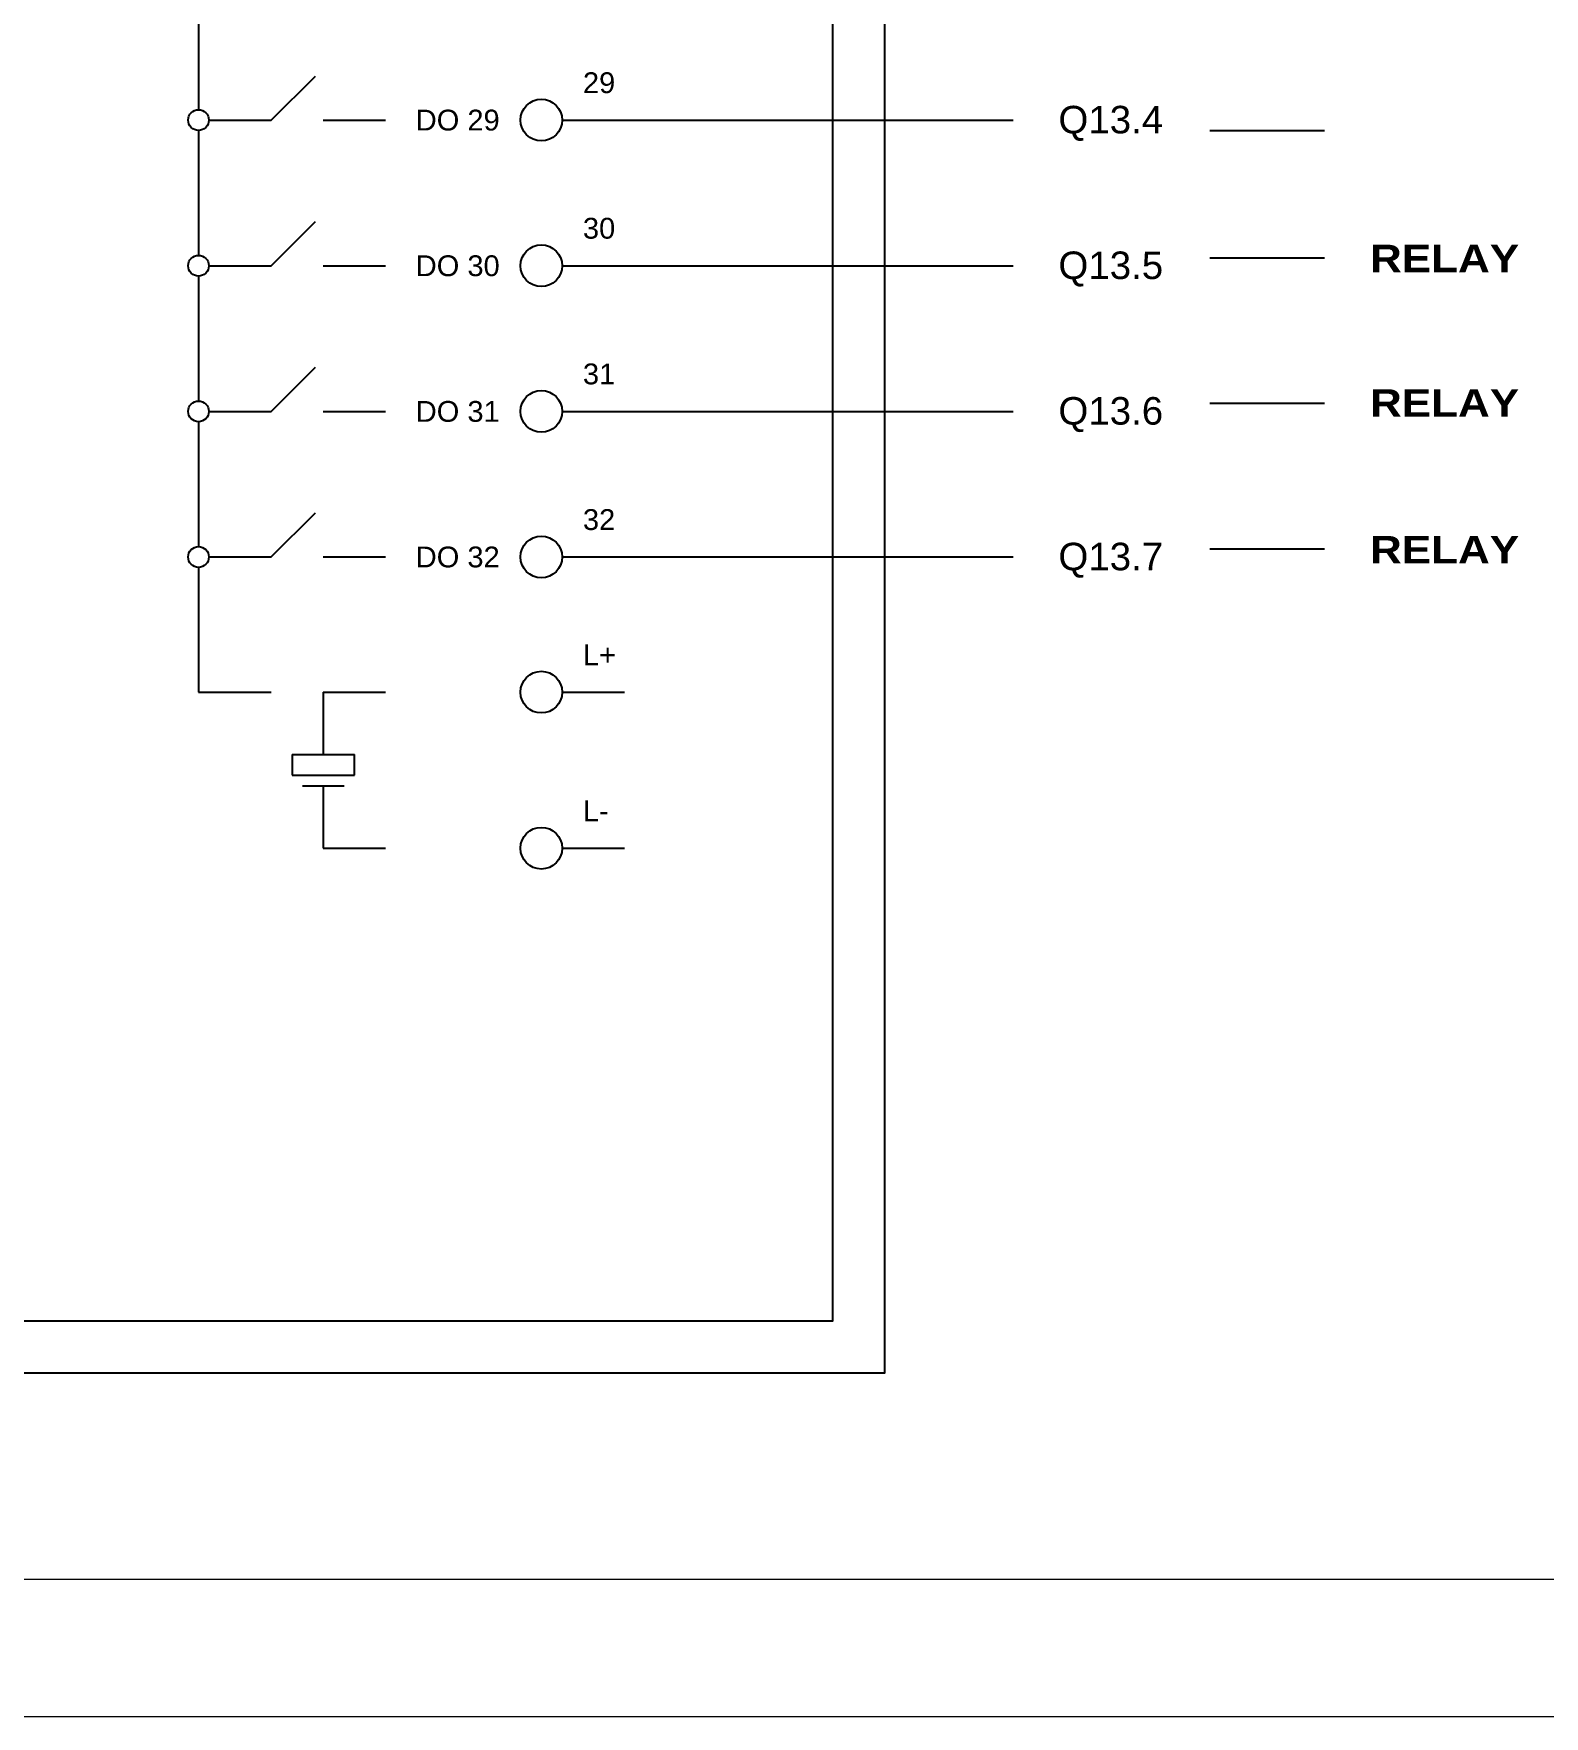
# Model space of a CAD drawing. Header units: centimetres. Extents: x -30014 to 38541, y 15960 to 46751.
# Drawn here: x 12066 to 13713, y 16037 to 17870 of the extents above; entities that cross this region are included whole.
import ezdxf
from ezdxf.enums import TextEntityAlignment as Align

# ---------------------------------------------------------------- set-up
doc = ezdxf.new("R2010")
doc.units = ezdxf.units.CM
doc.header["$MEASUREMENT"] = 0
doc.layers.add('Etiket-Line-L', color=7, linetype='Continuous')
doc.layers.add('EtIket-Line-S', color=2, linetype='Continuous')
doc.styles.add('Bold', font='ariblk.ttf', dxfattribs={"height": 25.4})
doc.styles.get("Standard").update_dxf_attribs({"font": 'arial.ttf'})

# ---------------------------------------------------------------- blocks, each defined once
blk = doc.blocks.new('x5 Out Line')
at = {"lineweight": 15}
blk.add_lwpolyline([(395.8, 9.65), (395.8, 277.06), (9.65, 277.06), (9.65, 9.65)], close=True, dxfattribs=at)
at = {"layer": 'EtIket-Line-S', "lineweight": 9, "ltscale": 0.5}
blk.add_lwpolyline([(0, 0), (405.45, 0), (405.45, 286.71), (0, 286.71)], close=True, dxfattribs=at)

msp = doc.modelspace()

# ---------------------------------------------------------------- linework, layer by layer
at = {"ltscale": 50}
for p, q in [((12245.9, 17923.5), (12245.9, 17787.5)), ((12325.2, 17776.2), (12373.3, 17824.2)), ((12257.2, 17776.2), (12325.2, 17776.2)), ((12381.9, 17776.2), (12449.9, 17776.2)), ((12245.9, 17764.8), (12245.9, 17628.8)), ((12325.2, 17617.5), (12373.3, 17665.6)), ((12245.9, 17606.2), (12245.9, 17470.2)), ((12257.2, 17617.5), (12325.2, 17617.5)), ((12381.9, 17617.5), (12449.9, 17617.5)), ((12325.2, 17458.8), (12373.3, 17506.9)), ((12257.2, 17458.8), (12325.2, 17458.8)), ((12381.9, 17458.8), (12449.9, 17458.8)), ((12245.9, 17447.5), (12245.9, 17311.5)), ((12325.2, 17300.2), (12373.3, 17348.3)), ((12245.9, 17288.9), (12245.9, 17152.9)), ((12257.2, 17300.2), (12325.2, 17300.2)), ((12381.9, 17300.2), (12449.9, 17300.2)), ((12245.9, 17152.9), (12325.2, 17152.9)), ((12381.9, 17152.9), (12449.9, 17152.9)), ((12381.9, 17152.9), (12381.9, 17084.9)), ((12347.9, 17084.9), (12415.9, 17084.9)), ((12347.9, 17084.9), (12347.9, 17062.4)), ((12415.9, 17062.4), (12415.9, 17084.9)), ((12347.9, 17062.4), (12415.9, 17062.4)), ((12359.2, 17050.9), (12404.5, 17050.9)), ((12381.9, 17050.9), (12381.9, 16982.9)), ((12381.9, 16982.9), (12449.9, 16982.9))]:
    msp.add_line(p, q, dxfattribs=at)
at = {"color": 6, "ltscale": 50}
for p, q in [((12642.2, 17776.2), (12710.2, 17776.2)), ((12642.2, 17617.5), (12710.2, 17617.5)), ((12642.2, 17458.8), (12710.2, 17458.8)), ((12642.2, 17300.2), (12710.2, 17300.2)), ((12642.2, 17152.9), (12710.2, 17152.9)), ((12642.2, 16982.9), (12710.2, 16982.9))]:
    msp.add_line(p, q, dxfattribs=at)
at = {"color": 146, "ltscale": 50, "true_color": 0x105689}
for p, q in [((12710.2, 17776.2), (13133.9, 17776.2)), ((13348.3, 17764.8), (13473.3, 17764.8)), ((13348.3, 17626.2), (13473.3, 17626.2)), ((12710.2, 17617.5), (13133.9, 17617.5)), ((12710.2, 17458.8), (13133.9, 17458.8)), ((13348.3, 17467.6), (13473.3, 17467.6)), ((13348.3, 17308.9), (13473.3, 17308.9)), ((12710.2, 17300.2), (13133.9, 17300.2))]:
    msp.add_line(p, q, dxfattribs=at)
at = {"ltscale": 50}
msp.add_lwpolyline([(11138.9, 20076.7), (12993.5, 20076.7), (12993.5, 16410.8), (11138.9, 16410.8)], close=True, dxfattribs=at)
at = {"color": 6, "ltscale": 50}
msp.add_lwpolyline([(11195.5, 20020), (12936.9, 20020), (12936.9, 16467.5), (11195.5, 16467.5)], close=True, dxfattribs=at)
at = {"ltscale": 20}
for centre in [(12245.9, 17776.2), (12245.9, 17617.5), (12245.9, 17458.8), (12245.9, 17300.2)]:
    msp.add_circle(centre, 11.3, dxfattribs=at)
at = {"color": 6, "ltscale": 20}
for centre in [(12619.6, 17776.2), (12619.6, 17617.5), (12619.6, 17458.8), (12619.6, 17300.2), (12619.6, 17152.9), (12619.6, 16982.9)]:
    msp.add_circle(centre, 22.7, dxfattribs=at)

# ---------------------------------------------------------------- block references
at = {"layer": 'Etiket-Line-L', "lineweight": 0, "xscale": 15.48351216233742, "yscale": 15.48351216233742, "zscale": 15.48351216233742}
msp.add_blockref('x5 Out Line', (8927.3, 16037), dxfattribs=at)

# ---------------------------------------------------------------- texts
at = {"ltscale": 500}
for s, p in [('29', (12664.9, 17798.8)), ('30', (12664.9, 17640.2)), ('31', (12664.9, 17481.5)), ('32', (12664.9, 17322.8)), ('L+', (12664.9, 17175.5)), ('L-', (12664.9, 17005.5))]:
    msp.add_text(s, height=22.67, dxfattribs=at).set_placement(p, align=Align.BOTTOM_LEFT)
for s, p in [('DO 29', (12574.2, 17776.2)), ('DO 30', (12574.2, 17617.5)), ('DO 31', (12574.2, 17458.8)), ('DO 32', (12574.2, 17300.2))]:
    msp.add_text(s, height=22.67, dxfattribs=at).set_placement(p, align=Align.MIDDLE_RIGHT)
for s, p in [('Q13.4', (13183.2, 17776.7)), ('Q13.5', (13183.2, 17618)), ('Q13.6', (13183.2, 17459.4)), ('Q13.7', (13183.2, 17300.7))]:
    msp.add_text(s, height=30, dxfattribs=at).set_placement(p, align=Align.MIDDLE_LEFT)
at = {"ltscale": 500, "style": 'Bold'}
for p in [(13522.8, 17625.4), (13522.8, 17468), (13522.8, 17308.1)]:
    msp.add_text('RELAY', height=30, dxfattribs=at).set_placement(p, align=Align.MIDDLE_LEFT)

doc.saveas('drawing.dxf')
